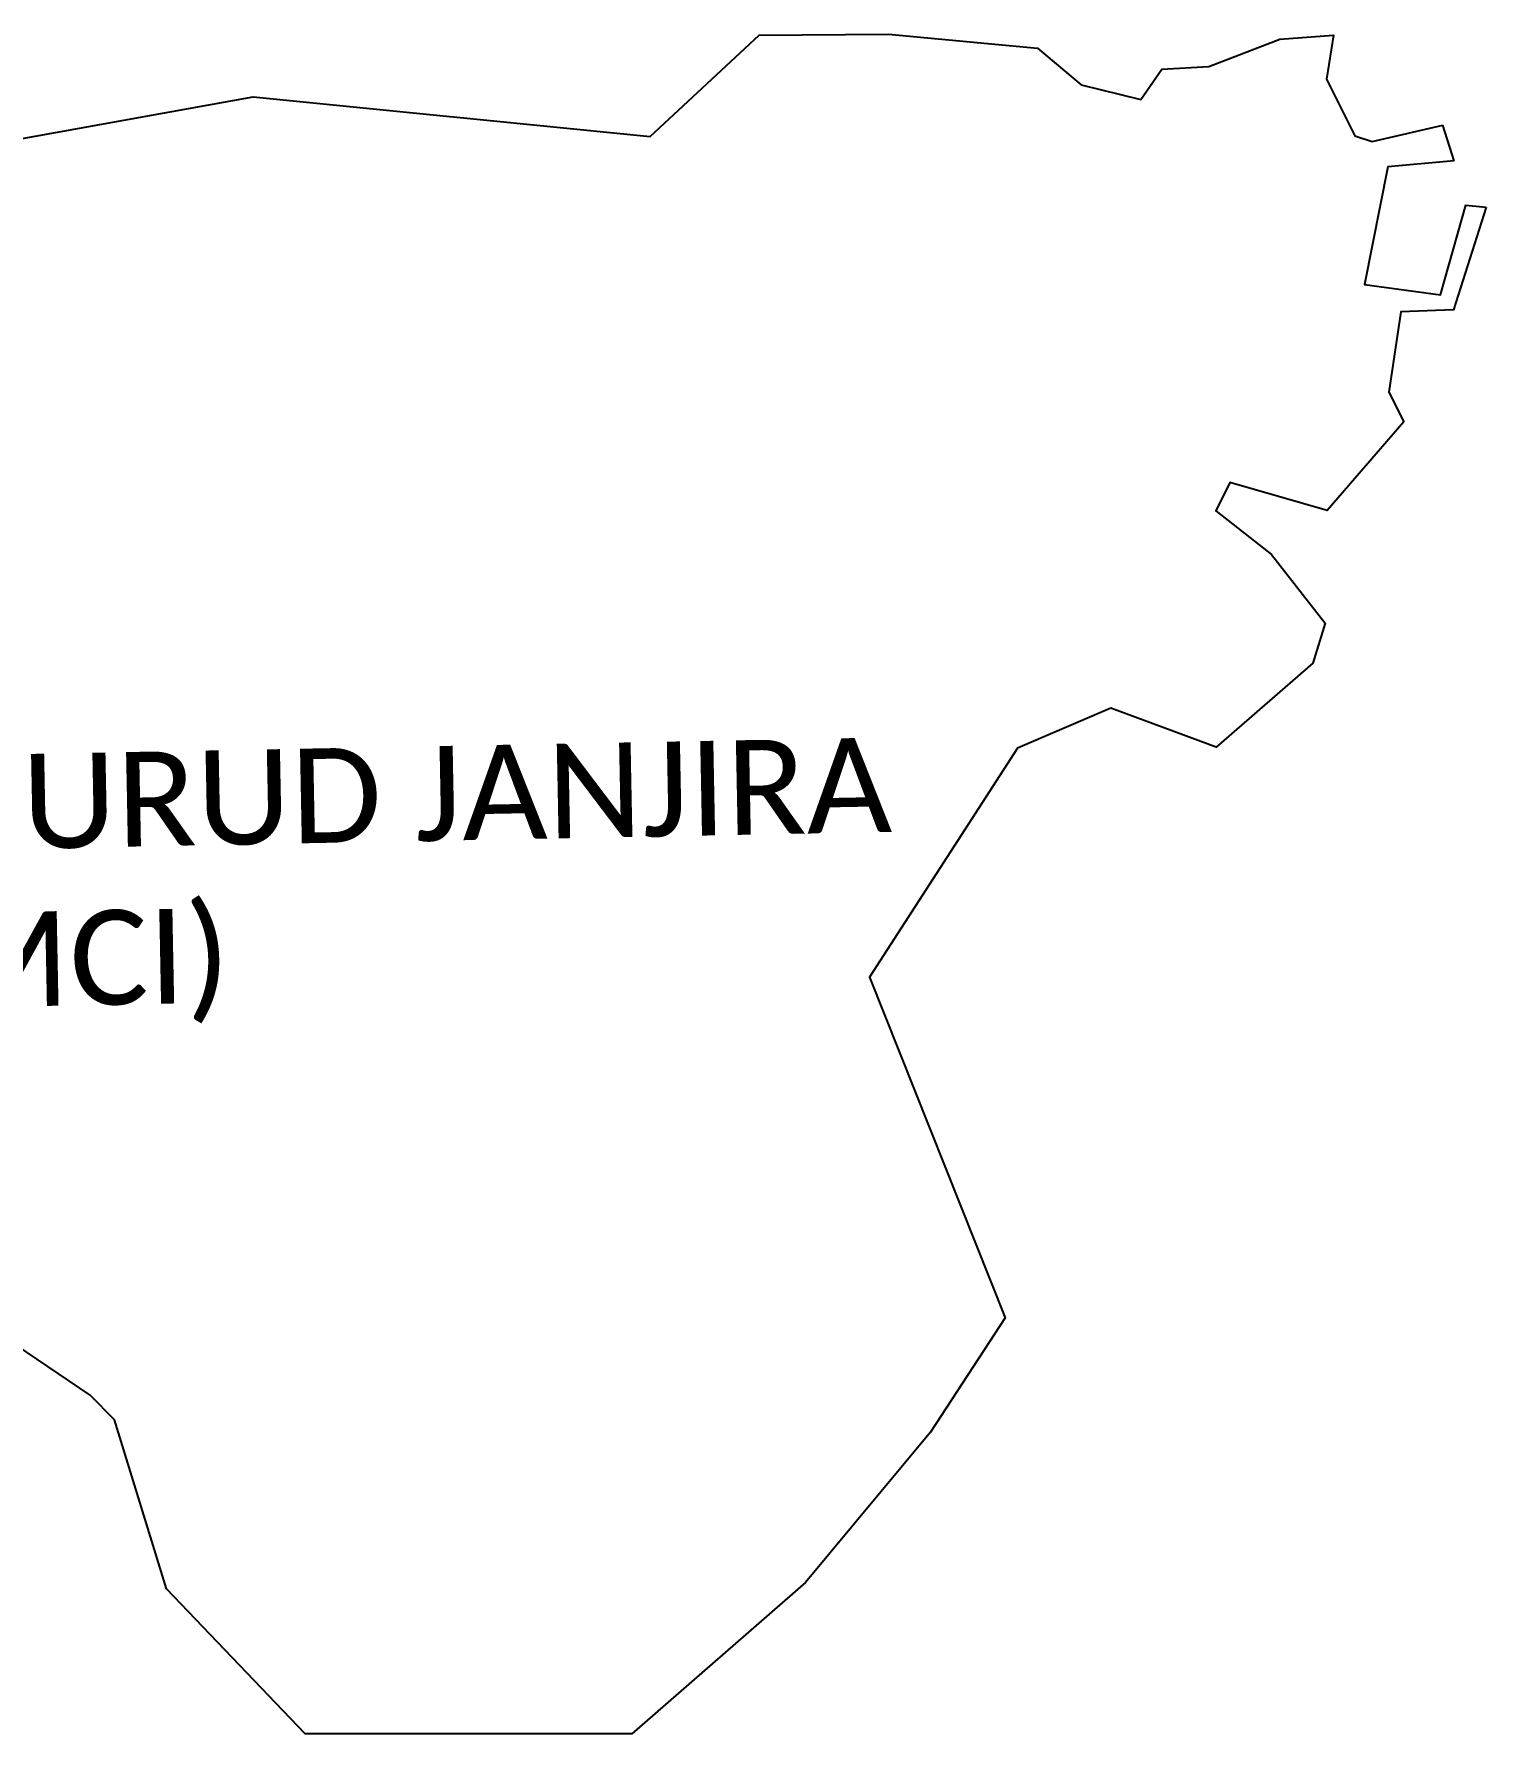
# Model space of a CAD drawing. Header units: metres. Extents: x 282509 to 286112, y 2026364 to 2029474.
# Drawn here: x 284442 to 286112, y 2026364 to 2028318 of the extents above; entities that cross this region are included whole.
import ezdxf

# ---------------------------------------------------------------- set-up
doc = ezdxf.new("R2010")
doc.units = ezdxf.units.M
doc.layers.add('village', color=3, linetype='Continuous')
doc.layers.add('VILLAGE NAME', color=250, linetype='Continuous')
doc.styles.get("Standard").update_dxf_attribs({"font": 'simplex.shx'})

msp = doc.modelspace()

# ---------------------------------------------------------------- linework, layer by layer
at = {"color": 6, "flags": 128}
msp.add_lwpolyline([(286075.6, 2028172.4), (286062.3, 2028213.4)], dxfattribs=at)
at = {"layer": 'village', "color": 6}
for points in [[(284117.5, 2028142.2, 0), (284693.9, 2028246, 0), (285150.6, 2028200.4, 0), (285276, 2028316.9, 0), (285424.5, 2028318.1, 0), (285596, 2028302, 0), (285646.5, 2028259.6, 0), (285715, 2028242.8, 0), (285739, 2028277.7, 0), (285793, 2028280.6, 0), (285874.7, 2028312.2, 0), (285936.7, 2028316.8, 0), (285928.4, 2028266.3, 0), (285961, 2028201.2, 0), (285981.1, 2028194.6, 0), (286062.3, 2028213.4, 0)], [(286075.6, 2028172.4, 0), (285999.1, 2028165.3, 0), (285972.3, 2028030, 0), (286059.8, 2028018.1, 0), (286089, 2028121.5, 0), (286112.1, 2028118.9, 0)], [(286112.1, 2028118.9, 0), (286074.7, 2028001.1, 0), (286014.1, 2027998.7, 0), (286000.3, 2027906.3, 0), (286017.7, 2027872.2, 0), (285929.4, 2027770.4, 0), (285817.3, 2027802.6, 0), (285801.1, 2027769.8, 0), (285865.2, 2027719.7, 0), (285927.2, 2027640.7, 0), (285912.8, 2027594.6, 0), (285801.7, 2027498, 0), (285680.4, 2027542.9, 0), (285573, 2027497.1, 0), (285403, 2027233.8, 0), (285559, 2026842.1, 0), (285472.9, 2026710.8, 0), (285329.1, 2026537.9, 0), (285129.4, 2026363.9, 0), (284892.3, 2026363.7, 0), (284753.5, 2026363.6, 0), (284594, 2026530.5, 0), (284534.4, 2026724.7, 0), (284506.4, 2026753.2, 0), (284358.8, 2026852.8, 0)]]:
    msp.add_polyline3d(points, dxfattribs=at)

# ---------------------------------------------------------------- texts
at = {"layer": 'VILLAGE NAME', "insert": (284281.8, 2027487.4), "char_height": 108.748, "attachment_point": 1, "rotation": 1.1028}
msp.add_mtext_dynamic_manual_height_columns('{\\fCalibri|b0|i0|c0|p34;MURUD JANJIRA (MCI)}', width=1174.7, gutter_width=543.7, heights=[0], dxfattribs=at)

doc.saveas('drawing.dxf')
